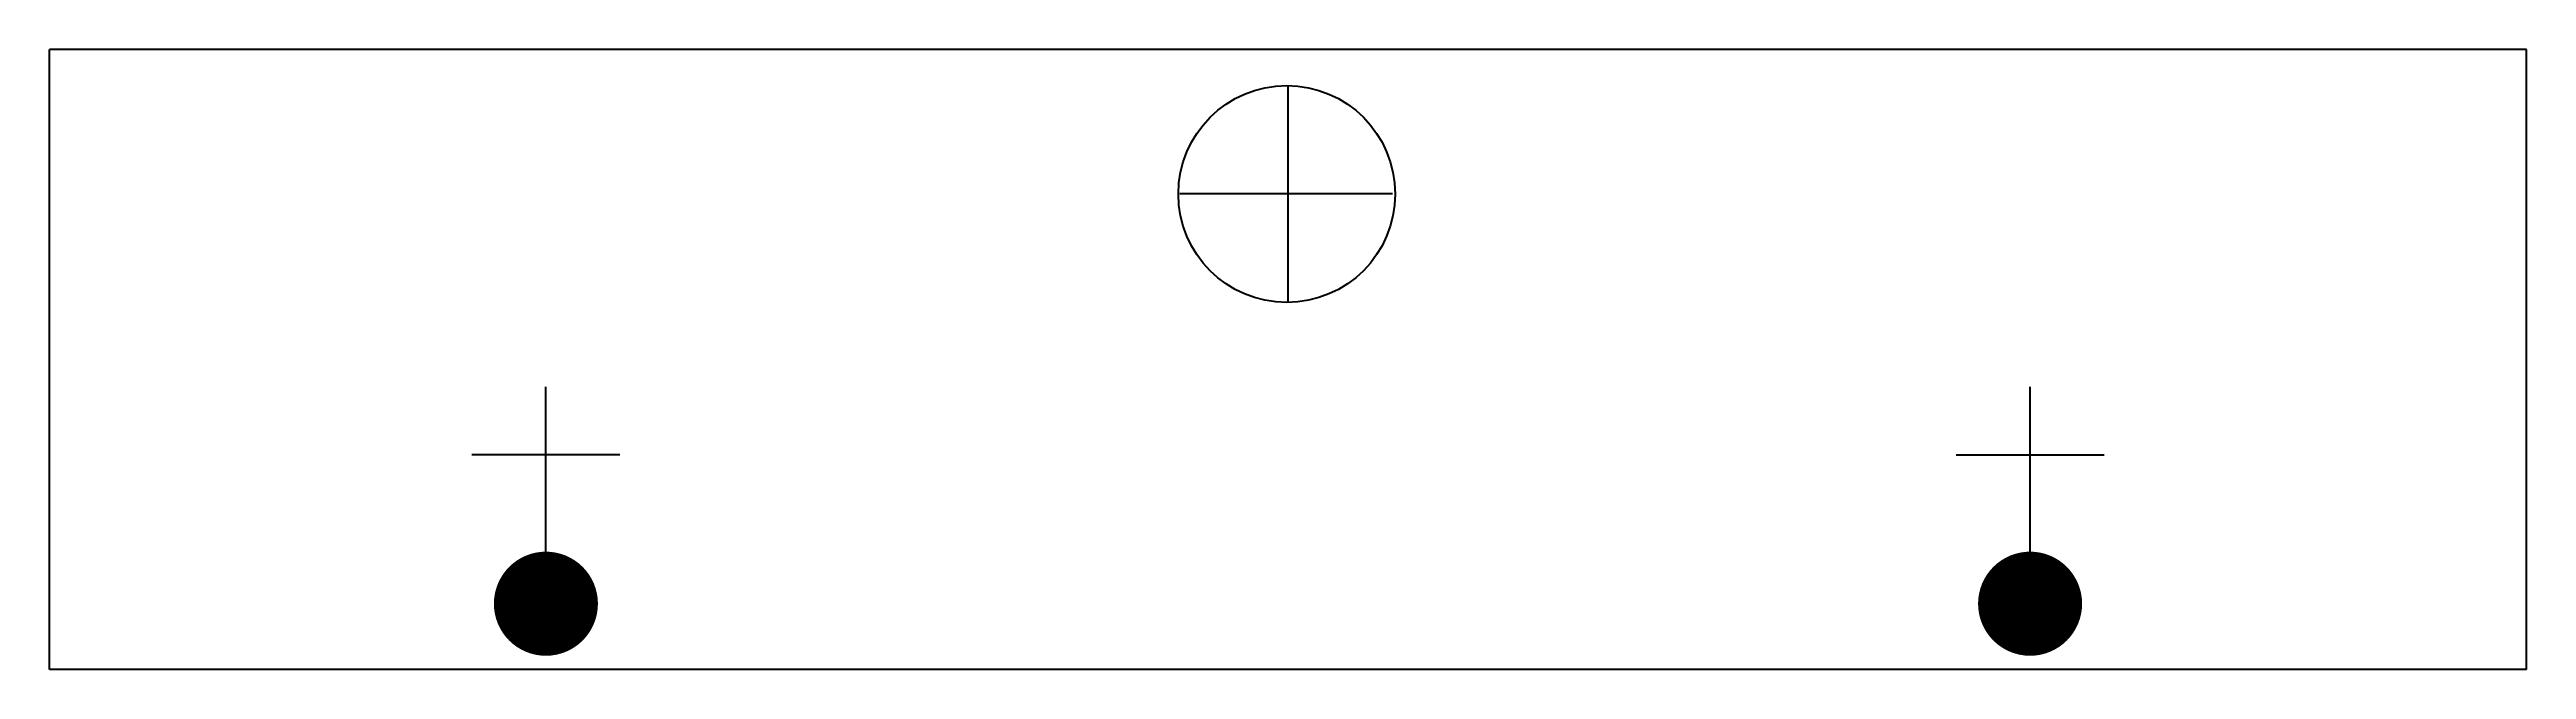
# Model space of a CAD drawing. Extents: x -1000 to 1000, y 0 to 500.
import ezdxf

# ---------------------------------------------------------------- set-up
doc = ezdxf.new("R2010")
doc.units = 0
doc.header["$LTSCALE"] = 1000
doc.header["$MEASUREMENT"] = 0
doc.linetypes.add('CONTINOUS', pattern=[0])
doc.layers.get('0').update_dxf_attribs({"linetype": 'CONTINUOUS'})
doc.layers.add('TJ(给排水专业S)', color=7, linetype='CONTINUOUS')
doc.styles.get("Standard").update_dxf_attribs({"font": 'GBENOR', "bigfont": 'GBCBIG'})

# ---------------------------------------------------------------- blocks, each defined once
blk = doc.blocks.new('_PLB2')
at = {"color": 0, "linetype": 'Continuous'}
blk.add_line((0, 0), (0, 0, 1), dxfattribs=at)
at = {"color": 0, "linetype": 'CONTINOUS'}
blk.add_circle((0, 0), 0.5, dxfattribs=at)
at = {"color": 0, "width": 0.7}
blk.add_text('浩辰公司', height=0.00001, dxfattribs=at).set_placement((0, 0))
blk = doc.blocks.new('A$C0AB663B7')
at = {"layer": 'TJ(给排水专业S)', "color": 0, "linetype": 'ByBlock'}
for p, q in [((1000, 500), (-1000, 500)), ((-1000, 0), (-1000, 500)), ((1000, 0), (1000, 500)), ((0, 296.4), (0, 470.3)), ((84.4, 383.7), (-87.4, 383.7)), ((-599.2, 53, 1750), (-599.2, 228, 1750)), ((599.2, 53, 1750), (599.2, 228, 1750)), ((-539.5, 173, 1750), (-659, 173, 1750)), ((539.5, 173, 1750), (659, 173, 1750)), ((1000, 0), (-1000, 0))]:
    blk.add_line(p, q, dxfattribs=at)
at = {"layer": 'TJ(给排水专业S)', "color": 0, "linetype": 'ByBlock', "const_width": 42, "elevation": 1750}
for points in [[(-578.2, 53, -1), (-620.2, 53, -1)], [(578.2, 53, 1), (620.2, 53, 1)]]:
    blk.add_lwpolyline(points, format="xyb", close=True, dxfattribs=at)
at = {"layer": 'TJ(给排水专业S)', "color": 0, "linetype": 'ByBlock', "xscale": 175, "yscale": 175, "zscale": 4550, "rotation": 180}
blk.add_blockref('_PLB2', (-1, 383.5, 1750), dxfattribs=at)

msp = doc.modelspace()

# ---------------------------------------------------------------- block references
at = {"layer": 'TJ(给排水专业S)', "linetype": 'ByBlock'}
msp.add_blockref('A$C0AB663B7', (0, 0), dxfattribs=at)

doc.saveas('drawing.dxf')
